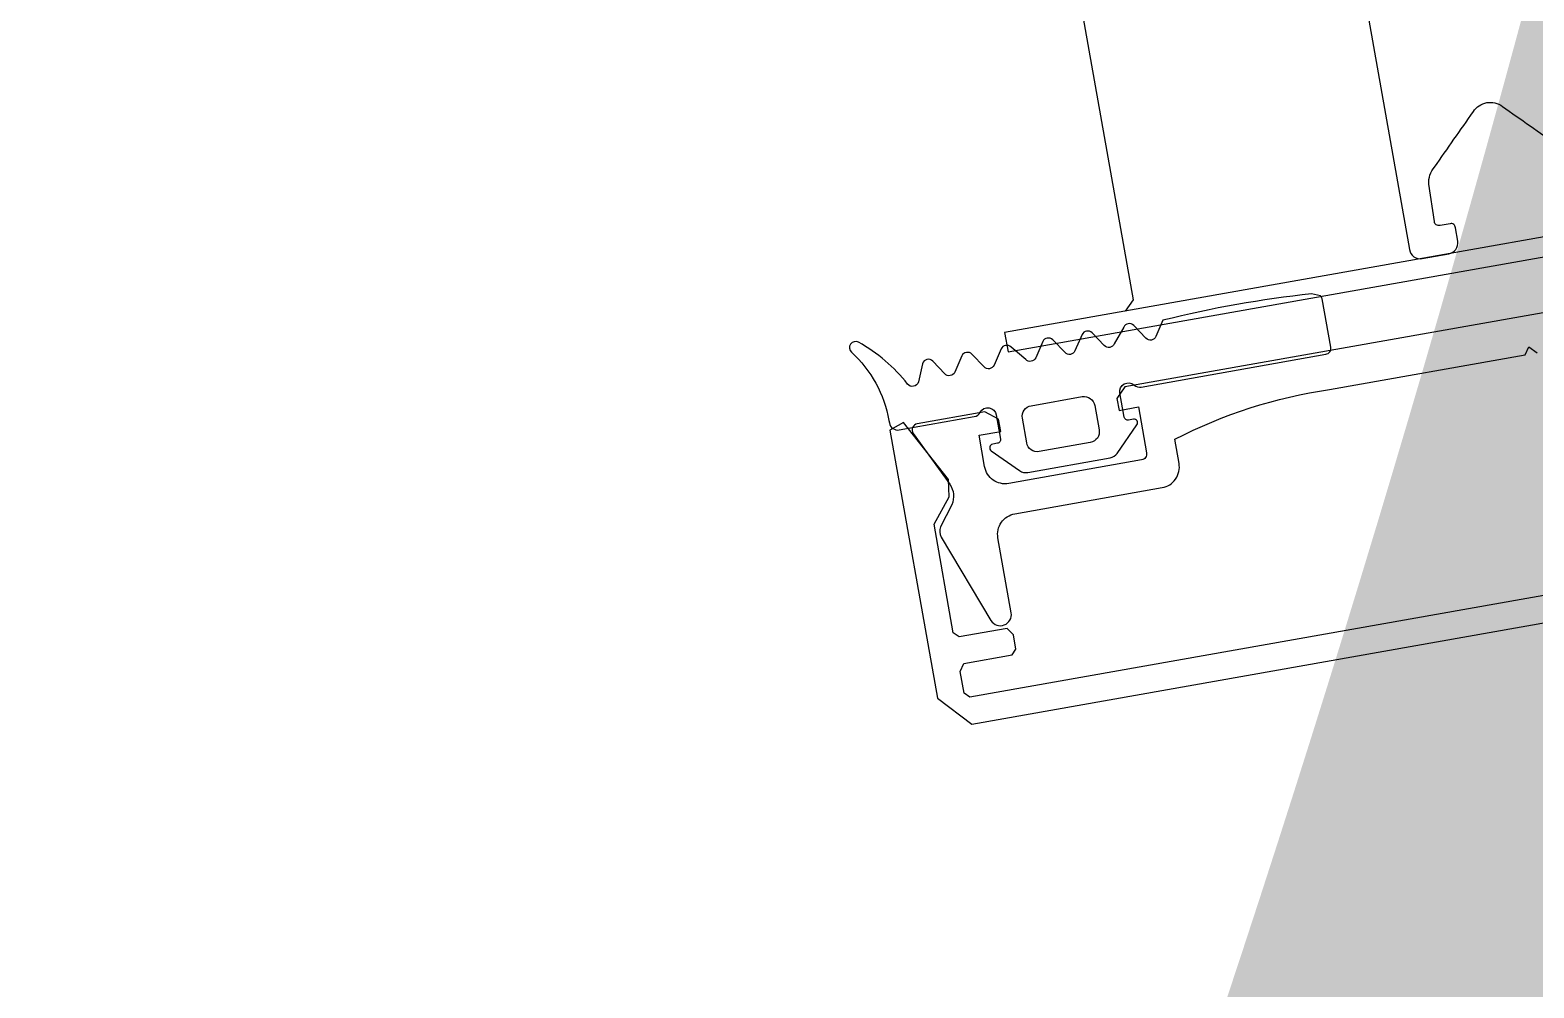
# Model space of a CAD drawing. Header units: millimetres. Extents: x -455656 to 9247092, y 0 to 412358.
# Drawn here: x -196674 to -196599.3, y 353524.7 to 353572.3 of the extents above; entities that cross this region are included whole.
import ezdxf
from ezdxf import colors
from ezdxf.entities.mleader import LeaderData, LeaderLine
from ezdxf.enums import TextEntityAlignment as Align
from ezdxf.math import Vec2, Vec3

# ---------------------------------------------------------------- set-up
doc = ezdxf.new("R2018")
doc.units = ezdxf.units.MM
doc.header["$MEASUREMENT"] = 0
doc.layers.get('0').update_dxf_attribs({"color": 250, "lineweight": 9})
doc.layers.add('АР_Названия помещений', color=124, linetype='Continuous', lineweight=5, plot=False)
for name, color, linetype, lineweight in [('АР_Номер помещения', 1, 'Continuous', 25), ('АР_Перегородки витражные', 152, 'Continuous', 13), ('АР_Помещения_площадь', 19, 'Continuous', 9), ('подлога', 250, 'Continuous', 9)]:
    doc.layers.add(name, color=color, linetype=linetype, lineweight=lineweight)
doc.styles.add('ISOCPEUR', font='isocpeur.ttf', dxfattribs={"width": 0.7})
doc.styles.get("Standard").update_dxf_attribs({"font": 'isocpeur.ttf'})

# ---------------------------------------------------------------- blocks, each defined once
blk = doc.blocks.new('*U54')
at = {"color": 7, "style": 'ISOCPEUR', "width": 0.7, "flags": 1}
blk.add_attdef('КАТЕГОРИЯ', (-499.1655280450395, -2092.186355050572), '', height=250, dxfattribs=at)
at = {"layer": 'АР_Номер помещения', "color": 7, "style": 'ISOCPEUR', "width": 0.7}
blk.add_attdef('НОМЕР_ПОМЕЩЕНИЯ', text='', height=300, dxfattribs=at).set_placement((3509.935226487982, -2299.443440271955), align=Align.MIDDLE_CENTER)
at = {"layer": 'АР_Помещения_площадь', "color": 7, "lineweight": 30, "width": 0.7, "flags": 104}
blk.add_attdef('ИМЯ_ПОМЕЩЕНИЯ', text='', height=100, dxfattribs=at).set_placement((157.6277002443094, 1217.141369806137), align=Align.MIDDLE_CENTER)
at = {"layer": 'АР_Помещения_площадь', "color": 7, "style": 'ISOCPEUR', "width": 0.7}
blk.add_attdef('ПЛОЩАДЬ_ПОМЕЩЕНИЯ', text='', height=200, dxfattribs=at).set_placement((4056.613828067242, -3701.767637259052), align=Align.MIDDLE_RIGHT)
blk = doc.blocks.new('*U56')
at = {"color": 7, "style": 'ISOCPEUR', "width": 0.7, "flags": 1}
blk.add_attdef('КАТЕГОРИЯ', (-499.1655280450395, -2092.186355050572), '', height=250, dxfattribs=at)
at = {"layer": 'АР_Номер помещения', "color": 7, "style": 'ISOCPEUR', "width": 0.7}
blk.add_attdef('НОМЕР_ПОМЕЩЕНИЯ', text='', height=300, dxfattribs=at).set_placement((-5271.02202745344, -1713.491392674061), align=Align.MIDDLE_CENTER)
at = {"layer": 'АР_Помещения_площадь', "color": 7, "lineweight": 30, "width": 0.7, "flags": 104}
blk.add_attdef('ИМЯ_ПОМЕЩЕНИЯ', text='', height=100, dxfattribs=at).set_placement((157.6277002443094, 1217.141369806137), align=Align.MIDDLE_CENTER)
at = {"layer": 'АР_Помещения_площадь', "color": 7, "style": 'ISOCPEUR', "width": 0.7}
blk.add_attdef('ПЛОЩАДЬ_ПОМЕЩЕНИЯ', text='', height=200, dxfattribs=at).set_placement((-3511.072516072472, -2722.763157919153), align=Align.MIDDLE_RIGHT)
blk = doc.blocks.new('*U58')
at = {"color": 7, "style": 'ISOCPEUR', "width": 0.7, "flags": 1}
blk.add_attdef('КАТЕГОРИЯ', (-499.1655280450395, -2092.186355050572), '', height=250, dxfattribs=at)
at = {"layer": 'АР_Номер помещения', "color": 7, "style": 'ISOCPEUR', "width": 0.7}
blk.add_attdef('НОМЕР_ПОМЕЩЕНИЯ', text='', height=300, dxfattribs=at).set_placement((-2814.848844473749, -3287.444410179427), align=Align.MIDDLE_CENTER)
at = {"layer": 'АР_Помещения_площадь', "color": 7, "lineweight": 30, "width": 0.7, "flags": 104}
blk.add_attdef('ИМЯ_ПОМЕЩЕНИЯ', text='', height=100, dxfattribs=at).set_placement((157.6277002443094, 1217.141369806137), align=Align.MIDDLE_CENTER)
at = {"layer": 'АР_Помещения_площадь', "color": 7, "style": 'ISOCPEUR', "width": 0.7}
blk.add_attdef('ПЛОЩАДЬ_ПОМЕЩЕНИЯ', text='', height=200, dxfattribs=at).set_placement((-2392.072701939895, -3943.329867003822), align=Align.MIDDLE_RIGHT)
blk = doc.blocks.new('*U62')
at = {"color": 7, "style": 'ISOCPEUR', "width": 0.7, "flags": 1}
blk.add_attdef('КАТЕГОРИЯ', (-499.1655280450395, -2092.186355050572), '', height=250, dxfattribs=at)
at = {"layer": 'АР_Номер помещения', "color": 7, "style": 'ISOCPEUR', "width": 0.7}
blk.add_attdef('НОМЕР_ПОМЕЩЕНИЯ', text='', height=300, dxfattribs=at).set_placement((-10209.65571888106, 3494.977061410633), align=Align.MIDDLE_CENTER)
at = {"layer": 'АР_Помещения_площадь', "color": 7, "style": 'ISOCPEUR', "width": 0.7}
blk.add_attdef('ПЛОЩАДЬ_ПОМЕЩЕНИЯ', text='', height=200, dxfattribs=at).set_placement((-8321.766415237817, 2254.955536671621), align=Align.MIDDLE_RIGHT)
at = {"layer": 'АР_Помещения_площадь', "color": 7, "lineweight": 30, "width": 0.7, "flags": 104}
blk.add_attdef('ИМЯ_ПОМЕЩЕНИЯ', text='', height=100, dxfattribs=at).set_placement((157.6277002443094, 1217.141369806137), align=Align.MIDDLE_CENTER)
blk = doc.blocks.new('*U293')
at = {"color": 7, "style": 'ISOCPEUR', "width": 0.7, "flags": 1}
blk.add_attdef('КАТЕГОРИЯ', (-499.1655280450395, -2092.186355050572), '', height=250, dxfattribs=at)
at = {"layer": 'АР_Номер помещения', "color": 7, "style": 'ISOCPEUR', "width": 0.7}
blk.add_attdef('НОМЕР_ПОМЕЩЕНИЯ', text='', height=300, dxfattribs=at).set_placement((-1382.057552903807, -1075.324378303986), align=Align.MIDDLE_CENTER)
at = {"layer": 'АР_Помещения_площадь', "color": 7, "lineweight": 30, "width": 0.7, "flags": 104}
blk.add_attdef('ИМЯ_ПОМЕЩЕНИЯ', text='', height=100, dxfattribs=at).set_placement((157.6277002443094, 1217.141369806137), align=Align.MIDDLE_CENTER)
at = {"layer": 'АР_Помещения_площадь', "color": 7, "style": 'ISOCPEUR', "width": 0.7}
blk.add_attdef('ПЛОЩАДЬ_ПОМЕЩЕНИЯ', text='', height=200, dxfattribs=at).set_placement((556.6921631372056, -1560.833084467145), align=Align.MIDDLE_RIGHT)
blk = doc.blocks.new('_DotSmall')
at = {"color": 0, "linetype": 'ByBlock', "const_width": 0.5}
blk.add_lwpolyline([(-0.0625, 0, 1), (0.0625, 0, 1)], format="xyb", close=True, dxfattribs=at)
blk = doc.blocks.new('стойка витр.')
at = {"lineweight": 0, "ltscale": 100, "transparency": 33554687}
for points in [[(-69.8438361948356, -5.633594956780144), (-69.21493715024553, -5.916666730459838), (-30.90838462579995, 8.609511357899464), (-30.62531285212026, 9.238410402496811), (-31.1873041553481, 10.72042096611403)], [(-68.58632373265573, -58.46540642052423), (-90.15068845250062, -1.598661102303595), (-90.00917455367744, -1.284153596119722), (-88.98317839115043, -0.8950869223335758), (-88.55468153662514, -0.9934413902010419), (-87.69009137133253, -3.273426419786119), (-87.37564184903749, -3.414962306625966), (-86.69163474338711, -3.155580859434849), (-86.43607351230457, -2.797891934278596), (-87.30066367759719, -0.5179069046935183), (-87.1591497787449, -0.2033993985096458), (-82.02911098225741, 1.741955958394101), (-80.54324021661887, 1.262233232868311), (-79.70200834979187, 1.450846736610401), (-77.34320693471818, 4.170836259007046), (-77.83057009245385, 4.768357554989052), (-90.48468705118285, -0.0301937209587777), (-91.4479567084054, -1.960141251613095), (-69.79711318280897, -59.05493725829001)]]:
    blk.add_lwpolyline(points, dxfattribs=at)
at = {"color": 7, "lineweight": 0, "ltscale": 100, "transparency": 33554687}
blk.add_lwpolyline([(-74.06369480097783, 3.308391450875206, 0.5779496213016146), (-74.28822709678207, 3.786457927264564), (-75.21591578132939, 3.825837128097191, -0.615333828900983), (-75.41972296024323, 4.330405631961185, 0.1014034095220688), (-73.83454927545972, 7.11715754520992, 0.8870851218243345), (-74.38353605600423, 7.372048574252403, -0.1649969122064492), (-77.37516639285604, 4.905523520799761), (-77.48916274512885, 4.862295111939602, 0.4143043114941015), (-77.73690205768798, 4.311953389369592), (-76.39677740688785, 0.7779505007420084, 0.2286961432583318), (-76.12757003956358, 0.5227576163306367, -0.3190489133936659), (-75.8308042481076, 0.1276532846095506, -0.3190018552396916), (-76.10608007785049, -0.2827473570214352), (-77.2460725926212, -0.7150424396677408, -0.4143996870833266), (-77.48192731157178, -0.6088826129343943), (-77.5683841292921, -0.380889908366953, 0.6683385997492722), (-77.90615079682902, -0.370689789611788), (-78.61388821495348, -1.942959389103635, 0.1988829373258806), (-78.62659800215624, -2.362689632165711), (-77.15678812476108, -6.238681577618991, 0.1988829373551211), (-76.86896414318471, -6.544446800158767), (-75.29665854779887, -7.25210424636316, 0.6683385997492723), (-75.05058378231479, -7.020506375207333), (-75.13704060006421, -6.792513670639892, -0.4143996870833266), (-75.03088077326538, -6.556658951718418), (-73.89088825849467, -6.124363869072113, -0.7102015621310012), (-73.37286607688293, -6.741579856578028, 0.2286961432583318), (-73.40517316877958, -7.111109647914418), (-70.10181337440736, -15.82230158713355, 0.414362099440266), (-69.70872084749863, -15.99923473002855), (-67.42870682594366, -15.13463357074215, 0.1511707915363169), (-67.28675684856717, -15.02397433044825), (-67.28408048482379, -14.56993261339812, 0.03540799054371244), (-69.94453478069045, -7.554127657436766), (-70.80145552181057, -7.357523695485725, -0.527867958552825), (-70.9799117797229, -6.88692200143123), (-70.46881830951315, -6.171555145097955, 0.5278679585528249), (-70.64727456742548, -5.700953451043461), (-71.54744570542243, -5.39029515288712, -0.527867958552825), (-71.72590196330566, -4.91969345882535), (-71.21480849309592, -4.20432660249935, 0.5278679585528249), (-71.39326475097914, -3.733724908495788), (-72.25018549209926, -3.537120946544746, -0.527867958552825), (-72.4286417500116, -3.066519252482976), (-71.91757026780397, -2.351094412268139, 0.5278679585717272), (-72.0960265256872, -1.880492718206369), (-72.95294726680731, -1.683888756255328, -0.5278679585717273), (-73.13140352474875, -1.213287062200834), (-72.66353846338461, -0.3839238536165794, 0.5278679585528249), (-72.84199472126784, 0.08667784044519067), (-73.69893745039008, 0.2833397862850688, -0.5278679585717273), (-73.8773937083024, 0.753941480339563), (-73.36630023809266, 1.469308336665563, 0.5278679585717272), (-73.5447564960632, 1.939910030763713), (-74.40167723721243, 2.136513992714754, -0.5278679585528251), (-74.58013349509565, 2.607115686776524)], format="xyb", close=True, dxfattribs=at)
at = {"lineweight": 0, "ltscale": 100, "transparency": 33554687}
for points in [[(-59.28629948117305, -43.93455252060812), (-73.55412178576807, -6.30930235532287), (-74.18304982228437, -6.026241575636959), (-74.75303158370662, -6.242383619959583), (-74.40718232482322, -7.154412422125461), (-76.57319999407628, -7.975785172551696, -0.414362099391309), (-76.9662925209559, -7.798852029714908), (-79.34394296052051, -1.52882071842032, -0.4143260923197838), (-78.74236241533072, -0.1922330582674476), (-77.26035185172805, 0.3697582449676702), (-76.87127418394084, -0.6562669095073943), (-76.3012924225186, -0.4401248651847709), (-76.06142006575828, 0.3027815256646136), (-77.27188147796551, 3.494853341355338, 0.5512236456822476), (-77.7769173583074, 3.597680757055059), (-79.92338595120236, 1.349376512123854, -0.2673491356416615), (-80.91622193696094, 1.059369939495809), (-82.0875922003761, 1.397509788286698, 0.2496293600316565), (-82.58705019962508, 1.269536347390385), (-86.19986947378493, -1.925987660470128, 0.8270430078467679), (-85.63532520958688, -2.84412238272489), (-82.10129332900397, -1.503986737930973, -0.4143260923197836), (-80.76472567670862, -2.105611734441482), (-78.12768279598095, -9.059679143334506, 0.4143260923033303), (-76.7911151413573, -9.661304145942267), (-75.65109363460215, -9.228998069294903, -0.08279896819570452), (-71.78454054114991, -16.33338165576424), (-68.2828855071275, -25.56749207813118), (-67.85441064060433, -25.66578856210981), (-68.06674346281216, -26.13747383952432)], [(-60.62370682114852, -28.40042247599195), (-29.6323624739598, -16.64818975485105, 0.5239329190821609), (-29.45792011430603, -16.19087287058937), (-29.84699778209324, -15.16484771611431), (-32.39756185706938, -8.438830995786702), (-32.78663952485658, -7.412805841304362, 0.5239329190821609), (-33.2204523376422, -7.186144611914642), (-64.21182667926769, -18.93829823563283, 0.4143255057077639), (-64.53033920991584, -19.64587643784762), (-64.05480472955969, -20.89989428329136, 0.410627156480438), (-63.35370618529851, -21.2207818566676), (-62.72021259606117, -20.98055557451153, 0.4925517741577297), (-62.57218080674647, -20.68314875576471), (-62.75156135272118, -20.21010964907327, -0.4411110715409258), (-62.61002546586678, -19.89566012677096), (-60.83807044223067, -19.28752400128724, -0.2080566110632873), (-59.94503853938659, -19.40384657128016, -1.575399656426527e-05), (-56.87977393603069, -20.78551547546522, -0.4398191101055806), (-56.36006749374792, -22.15601788895583, -1.575399656426528e-05), (-57.73845635901671, -25.2227588602982, -0.2080566110632873)]]:
    blk.add_lwpolyline(points, format="xyb", dxfattribs=at)
at = {"color": 7, "lineweight": 0, "ltscale": 100, "transparency": 33554687}
blk.add_lwpolyline([(-72.00534459005576, 0.06645459306309931), (-72.91737339223619, -0.2793946658493951)], dxfattribs=at)
blk.add_lwpolyline([(-72.91737339223619, -0.2793946658493951), (-54.81141330953687, -48.02608389785019), (-53.89938450735644, -47.68023463893769), (-72.00534459005576, 0.06645459306309931)], close=True)
at = {"color": 7}
blk.add_lwpolyline([(-75.33468511578394, -1.905527627641277), (-74.42175758568919, -4.312981685368868, -0.414213562373095), (-74.73607402053312, -5.011296826465696), (-75.88953189010499, -5.44869808882504, -0.414213562373095), (-76.58784703121637, -5.134381653973833), (-77.50077456128201, -2.726927596246242, -0.414213562373095), (-77.18645812643808, -2.028612455142138), (-76.03300025686622, -1.591211192782794, -0.414213562373095)], format="xyb", close=True, dxfattribs=at)
blk = doc.blocks.new('A$Cf7573d2c')
at = {"color": 5, "lineweight": 0, "ltscale": 100, "transparency": 33554687}
for points in [[(22.94347876822576, -129.8061585653631), (23.32863212761004, -129.2340567151259), (15.4760210152017, -89.0253721447516), (14.90391916502267, -88.64021878529456), (13.34831858612597, -88.94402196916053)], [(75.22963465948123, -137.4833678396972), (15.53914114448708, -149.1407059916237), (15.25302935624495, -148.9481411982706), (15.04270636092406, -147.8711986557901), (15.21196939924266, -147.4654485115461), (17.60516828659456, -146.9980653982202), (17.79774496634491, -146.7120144731016), (17.65752765501384, -145.99404263428), (17.34810222545639, -145.6817786217725), (14.95490333810449, -146.1491617350985), (14.66879154986236, -145.9565969417163), (13.61716468690429, -140.5718233662192), (14.34078325994778, -139.1882331138622), (14.29685428855009, -138.3272358124523), (12.01399044063874, -135.5432063999469), (11.34278615599032, -135.9227315704484), (13.93680344289169, -149.2051953730988), (15.67648944130633, -150.4803732157889), (75.60635762184393, -138.7762860547809)], [(16.96039025508799, -130.9746341781865), (17.14735063223634, -131.9319502510043)]]:
    blk.add_lwpolyline(points, dxfattribs=at)
for points in [[(46.93983379960991, -124.5607638076181), (40.58675144321751, -92.03052029560786, 0.5239329190821609), (40.1654364275746, -91.78139677789295), (39.08846345345955, -91.99172571639065), (32.02846282953396, -93.37051838135812), (30.95148985553533, -93.58084731984127, 0.5239329190821609), (30.65486346394755, -93.97018220560858), (37.00786279537715, -126.5004419321049, 0.4143255057077639), (37.65153361205012, -126.9338067024219), (38.9678203741787, -126.676740644034, 0.410627156480438), (39.4024325129576, -126.0398573796992), (39.2725701663876, -125.3749073325598, 0.4925517741577297), (39.00441380601842, -125.1788043166307), (38.50788569322322, -125.2757744666596, -0.4411110715409258), (38.22183476819191, -125.0831977869093), (37.92148406605702, -123.2340240231424, -0.2080566110632873), (38.18685929093044, -122.3734353235923, -1.575399656426527e-05), (40.06604728137609, -119.585334079733, -0.4398191101055806), (41.50460271420889, -119.3043893908471, -1.575399656426528e-05), (44.29471273510717, -121.1805935695593, -0.2080566110632873)], [(62.47684169723652, -125.8643128953117), (22.98328991362359, -133.5772611531283), (22.59814249735791, -134.1493934348982), (22.71498530404642, -134.7476779409481), (23.67230137682054, -134.5607175638434), (24.11632187198848, -136.834289981547, -0.414362099391309), (23.87558276008349, -137.1918815805984), (17.29420974093955, -138.4772000001831, -0.4143260923197838), (16.07832761004101, -137.6586669406242), (15.77452442620415, -136.1030663617421), (16.85149740020279, -135.892737423259), (16.73465459351428, -135.2944529171946), (16.04288989887573, -134.9326376875397), (12.69231407553889, -135.586993064353, 0.5512236456822476), (12.50572439120151, -136.0674293322809), (14.35950590821449, -138.5625632936571, -0.2673491356416615), (14.4777864611242, -139.5901024985506), (13.94679948792327, -140.6875995079026, 0.2496293600316565), (13.988641141681, -141.2014912966988), (16.52857105073053, -145.3018074856955, 0.8270430078467679), (17.5288156735478, -144.9003198907303), (16.80436055595055, -141.1908037953544, -0.4143260923197836), (17.622934052255, -139.9749488876405), (24.92230934184045, -138.5494072136207, 0.4143260923033303), (25.74088284466416, -137.3335523046553), (25.50718534481712, -136.1369224294031, -0.08279896819570452), (33.1622308997903, -133.5248779198446), (42.85486593982205, -131.6319412461453), (43.02406811504625, -131.226202988255), (43.45315044582821, -131.5150984393986)]]:
    blk.add_lwpolyline(points, format="xyb", dxfattribs=at)
at = {"color": 5}
blk.add_lwpolyline([(17.14735063223634, -131.9319502510043), (67.26492687151767, -122.1441683250596), (67.07796649448574, -121.1868522522418), (16.96039025508799, -130.9746341781865)], close=True, dxfattribs=at)
at = {"color": 5, "lineweight": 0, "ltscale": 100, "transparency": 33554687}
blk.add_lwpolyline([(13.41756239836104, -132.4562991059211, 0.5779496213016146), (12.90845855453517, -132.5969247933826), (12.71307372348383, -133.5046592174767, -0.615333828900983), (12.18134591274429, -133.6203842212853, 0.1014034095220688), (9.702108483761549, -131.5876167461684, 0.8870851218243345), (9.358218787820078, -132.0857089052442, -0.1649969122064492), (11.28444858861621, -135.4507106386882), (11.30781715002377, -135.5703675398981, 0.4143043114941015), (11.80845184403006, -135.9074367935682), (15.51793750782963, -135.1829876190459, 0.2286961432583318), (15.81490499409847, -134.9607122785674, -0.3190489133936659), (16.25442801520694, -134.7348873865558, -0.3190018552396916), (16.61248166311998, -135.0754795976682), (16.84617321973201, -136.272079041315, -0.4143996870833266), (16.70172994525637, -136.4866332249512), (16.46241614292376, -136.5333703476499, 0.6683385997492722), (16.39535582228564, -136.8645701023779), (17.82562233426142, -137.8275143641513, 0.1988829373258806), (18.23718629742507, -137.9108817430097), (22.30564266489819, -137.1163268844539, 0.1988829373551211), (22.65559902682435, -136.8842373319349), (23.61847053910606, -135.4539218432037, 0.6683385997492723), (23.43172626325395, -135.1722892109829), (23.19241246080492, -135.2190263337106, -0.4143996870833266), (22.97785827715416, -135.0745830591477), (22.74416672054213, -133.8779836154863, -0.7102015621310012), (23.43995764176361, -133.4715632053267, 0.2286961432583318), (23.79873376479372, -133.5657741833857), (32.94248452899046, -131.7800326296419, 0.414362099440266), (33.18322364089545, -131.422441030576), (32.71583458443638, -129.0292117116478, 0.1511707915363169), (32.630720381625, -128.8706215605489), (32.18364376563113, -128.7913527572819, 0.03540799054371244), (24.8194653185783, -130.2295502542984), (24.4810550250113, -131.0409963385318, -0.527867958552825), (23.9870853559114, -131.1374668337667), (23.36824043979868, -130.5129692403134, 0.5278679585528249), (22.87427077069879, -130.6094397355482), (22.41614271281287, -131.4442662674846, -0.527867958552825), (21.92217304371297, -131.5407367626904), (21.30332812760025, -130.9162391692516, 0.5278679585528249), (20.80935845850036, -131.0127096644574), (20.47094816493336, -131.8241557486908, -0.527867958552825), (19.97697849583346, -131.9206262439257), (19.35807271662634, -131.296140536826, 0.5278679585717272), (18.86410304752644, -131.3926110320317), (18.52569275395945, -132.2040571162652, -0.5278679585717273), (18.03172308485955, -132.3005276115291), (17.29322126752231, -131.6993985794252, 0.5278679585528249), (16.79925159842242, -131.7958690746309), (16.46078044176102, -132.6073270452034, -0.5278679585717273), (15.96681077266112, -132.7037975404382), (15.3479658565484, -132.0792999469995, 0.5278679585717272), (14.8539961874485, -132.175770442278), (14.51558589376509, -132.9872165265406, -0.5278679585528251), (14.02161622478161, -133.0836870217463)], format="xyb", close=True, dxfattribs=at)
at = {"color": 5}
blk.add_lwpolyline([(18.34217463084497, -134.5890351180569), (20.86917208810337, -134.0955216264847, -0.414213562373095), (21.50442092120647, -134.5231871236028), (21.74087279406376, -135.7339205513417, -0.414213562373095), (21.31320729688741, -136.3691693845467), (18.78620983962901, -136.8626828761044, -0.414213562373095), (18.15096100640949, -136.4350173789717), (17.91450913366862, -135.2242839512328, -0.414213562373095)], format="xyb", close=True, dxfattribs=at)
at = {"layer": 'АР_Перегородки витражные', "rotation": 80.28340479355269}
blk.add_blockref('стойка витр.', (29.17858439369593, -60.01344902928395), dxfattribs=at)
blk = doc.blocks.new('A$Cec9b444d')
at = {"color": 241, "ltscale": 100, "true_color": 0xf7abae, "rotation": 359}
blk.add_blockref('A$Cf7573d2c', (-2406.342871125562, -6569.669669666932), dxfattribs=at)

msp = doc.modelspace()

# ---------------------------------------------------------------- linework, layer by layer
at = {"layer": 'подлога', "lineweight": 18, "ltscale": 100}
msp.add_arc((-197116.3547424845, 363142.0892881857), 9778.654617052323, 272.5925479651825, 356.6353913737208, dxfattribs=at)

# ---------------------------------------------------------------- block references
at = {"layer": 'подлога', "ltscale": 100}
msp.add_blockref('A$Cec9b444d', (-194233.915110983, 360258.1824583525), dxfattribs=at)
at = {"layer": 'подлога'}
ref = msp.add_blockref('*U56', (-199097.9417405153, 360548.5392521744), dxfattribs=at)
lines = msp.add_mtext('\\W0.8000;Моечная для столовой посуды', dxfattribs={"layer": 'АР_Названия помещений', "insert": (-206561.1391998064, 358157.9941830477), "char_height": 3197.393909051811, "width": 926.9399707174232, "attachment_point": 1})
ref.add_attrib('ИМЯ_ПОМЕЩЕНИЯ', '', (-206561.1391998064, 358157.9941830477), dxfattribs={"flags": 104}).embed_mtext(lines)
ref = msp.add_blockref('*U54', (-217248.7276700941, 358549.2731672264), dxfattribs=at)
lines = msp.add_mtext('\\W0.8000;Доготовочный цех', dxfattribs={"layer": 'АР_Названия помещений', "insert": (-215485.2954601772, 356687.6472945265), "char_height": 3660.393914111686, "width": 926.9399707174232, "attachment_point": 1})
ref.add_attrib('ИМЯ_ПОМЕЩЕНИЯ', '', (-215485.2954601772, 356687.6472945265), dxfattribs={"flags": 104}).embed_mtext(lines)
ref = msp.add_blockref('*U62', (-198312.9605496192, 352249.7324516482), dxfattribs=at)
lines = msp.add_mtext('\\W0.8000;Помещение для персонала с душем и санузлом', dxfattribs={"layer": 'АР_Названия помещений', "insert": (-208215.2813937309, 355129.8046810164), "char_height": 3834.475781191868, "width": 926.9399707174232, "attachment_point": 1})
ref.add_attrib('ИМЯ_ПОМЕЩЕНИЯ', '', (-208215.2813937309, 355129.8046810164), dxfattribs={"flags": 104}).embed_mtext(lines)
ref = msp.add_blockref('*U293', (-201124.5400762879, 356522.2663492132), dxfattribs=at)
lines = msp.add_mtext('\\W0.8000;Кладовая сухих продуктов', dxfattribs={"layer": 'АР_Названия помещений', "insert": (-201558.9570613364, 355853.8478169511), "char_height": 2999.010735952674, "width": 926.9399707174232, "attachment_point": 1})
ref.add_attrib('ИМЯ_ПОМЕЩЕНИЯ', '', (-201558.9570613364, 355853.8478169511), dxfattribs={"flags": 104}).embed_mtext(lines)
ref = msp.add_blockref('*U58', (-204234.0406490187, 356922.0080436472), dxfattribs=at)
lines = msp.add_mtext('\\W0.8000;Коридор ', dxfattribs={"layer": 'АР_Названия помещений', "insert": (-206233.9151109831, 353596.4880347971), "char_height": 4954.896718754229, "width": 926.9399707174232, "attachment_point": 1})
ref.add_attrib('ИМЯ_ПОМЕЩЕНИЯ', '', (-206233.9151109831, 353596.4880347971), dxfattribs={"flags": 104}).embed_mtext(lines)

# ---------------------------------------------------------------- leaders
ml = msp.add_multileader_mtext('Standard', dxfattribs=at)
ml.set_content('{\\W0.8;-2,250}', color=256, style='ISOCPEUR')
ml.set_leader_properties(color=256, linetype='Continuous', lineweight=-1)
ml.set_arrow_properties(name='DOTSMALL')
ml.build(insert=Vec2(0, 0))
ml.multileader.update_dxf_attribs({"has_text_frame": 1, "text_left_attachment_type": 4, "text_right_attachment_type": 4, "dogleg_length": 100, "arrow_head_size": 180})
ctx = ml.context
ctx.base_point, ctx.char_height, ctx.arrow_head_size, ctx.landing_gap_size, ctx.plane_origin = Vec3(-297233.6192957293, 376010.3588700729), 250, 180, 50, Vec3(-296855.5361043215, 374536.3351738673)
ctx.left_attachment, ctx.right_attachment = 4, 4
notes = []
notes.append((ctx, [(0, (0, 0, 0), (0, 0), (1, 0), 1, [])]))
ctx.mtext.insert, ctx.mtext.width, ctx.mtext.defined_height, ctx.mtext.line_spacing_style, ctx.mtext.flow_direction = Vec3(-297183.6192957293, 376343.6922034062), 769.9889591111103, 343.8884462512117, 2, 5
ml = msp.add_multileader_mtext('Standard', dxfattribs=at)
ml.set_content('{\\W0.8;-2,550}', color=256, style='ISOCPEUR')
ml.set_leader_properties(color=256, linetype='Continuous', lineweight=-1)
ml.set_arrow_properties(name='DOTSMALL')
ml.build(insert=Vec2(0, 0))
ml.multileader.update_dxf_attribs({"has_text_frame": 1, "text_left_attachment_type": 4, "text_right_attachment_type": 4, "dogleg_length": 100, "arrow_head_size": 180})
ctx = ml.context
ctx.base_point, ctx.char_height, ctx.arrow_head_size, ctx.landing_gap_size, ctx.plane_origin = Vec3(-302775.822290387, 371600.763862584, -1.961751612303354), 250, 180, 50, Vec3(-302295.4889269536, 369356.745469789, -1.961751612303354)
ctx.left_attachment, ctx.right_attachment = 4, 4
notes.append((ctx, [(0, (0, 0, 0), (0, 0), (1, 0), 1, [])]))
ctx.mtext.insert, ctx.mtext.width, ctx.mtext.defined_height, ctx.mtext.line_spacing_style, ctx.mtext.flow_direction = Vec3(-302725.822290387, 371934.0971959173, -1.961751612303354), 801.0864057841361, 330.709552927064, 2, 5
ml = msp.add_multileader_mtext('Standard', dxfattribs=at)
ml.set_content('0,000', color=256, style='ISOCPEUR')
ml.set_leader_properties(color=256, linetype='Continuous', lineweight=-1)
ml.set_arrow_properties(name='DOTSMALL')
ml.build(insert=Vec2(0, 0))
ml.multileader.update_dxf_attribs({"has_text_frame": 1, "text_left_attachment_type": 4, "text_right_attachment_type": 4, "dogleg_length": 100, "arrow_head_size": 180})
ctx = ml.context
ctx.base_point, ctx.char_height, ctx.arrow_head_size, ctx.landing_gap_size, ctx.plane_origin = Vec3(-202684.2395502269, 369438.3524941115, -0.1595442850443263), 250, 180, 50, Vec3(-205755.3212658922, 367848.8039530797, -0.1595442850443263)
ctx.left_attachment, ctx.right_attachment = 4, 4
notes.append((ctx, [(0, (0, 0, 0), (0, 0), (1, 0), 1, [])]))
ctx.mtext.insert, ctx.mtext.width, ctx.mtext.line_spacing_style, ctx.mtext.flow_direction = Vec3(-202634.2395502269, 369771.6858274449, -0.1595442850443263), 852.6970314602484, 2, 5
ml = msp.add_multileader_mtext('Standard', dxfattribs=at)
ml.set_content('{\\W0.8;-2,250}', color=256, style='ISOCPEUR')
ml.set_leader_properties(color=256, linetype='Continuous', lineweight=-1)
ml.set_arrow_properties(name='DOTSMALL')
ml.build(insert=Vec2(0, 0))
ml.multileader.update_dxf_attribs({"has_text_frame": 1, "text_left_attachment_type": 4, "text_right_attachment_type": 4, "dogleg_length": 100, "arrow_head_size": 180})
ctx = ml.context
ctx.base_point, ctx.char_height, ctx.arrow_head_size, ctx.landing_gap_size, ctx.plane_origin = Vec3(-298305.7964583198, 367924.5421383413, 1.149675994230903e-08), 250, 180, 50, Vec3(-302964.3053933498, 364072.2346247101, 1.149675994230903e-08)
ctx.left_attachment, ctx.right_attachment = 4, 4
notes.append((ctx, [(0, (0, 0, 0), (0, 0), (1, 0), 1, [])]))
ctx.mtext.insert, ctx.mtext.width, ctx.mtext.defined_height, ctx.mtext.line_spacing_style, ctx.mtext.flow_direction = Vec3(-298255.7964583198, 368257.8754716746, 1.149675994230903e-08), 769.9889591111103, 343.8884462512117, 2, 5
ml = msp.add_multileader_mtext('Standard', dxfattribs=at)
ml.set_content('{\\W0.8;-2,550}', color=256, style='ISOCPEUR')
ml.set_leader_properties(color=256, linetype='Continuous', lineweight=-1)
ml.set_arrow_properties(name='DOTSMALL')
ml.build(insert=Vec2(0, 0))
ml.multileader.update_dxf_attribs({"has_text_frame": 1, "text_left_attachment_type": 4, "text_right_attachment_type": 4, "dogleg_length": 100, "arrow_head_size": 180})
ctx = ml.context
ctx.base_point, ctx.char_height, ctx.arrow_head_size, ctx.landing_gap_size, ctx.plane_origin = Vec3(-314736.0148765142, 367730.7763382189, -1.961751612303354), 250, 180, 50, Vec3(-314255.6815130808, 365486.7579454239, -1.961751612303354)
ctx.left_attachment, ctx.right_attachment = 4, 4
notes.append((ctx, [(0, (0, 0, 0), (0, 0), (1, 0), 1, [])]))
ctx.mtext.insert, ctx.mtext.width, ctx.mtext.defined_height, ctx.mtext.line_spacing_style, ctx.mtext.flow_direction = Vec3(-314686.0148765142, 368064.1096715522, -1.961751612303354), 801.0864057841361, 330.709552927064, 2, 5
ml = msp.add_multileader_mtext('Standard', dxfattribs=at)
ml.set_content('{\\W0.8;-2,250}', color=256, style='ISOCPEUR')
ml.set_leader_properties(color=256, linetype='Continuous', lineweight=-1)
ml.set_arrow_properties(name='DOTSMALL')
ml.build(insert=Vec2(0, 0))
ml.multileader.update_dxf_attribs({"has_text_frame": 1, "text_left_attachment_type": 4, "text_right_attachment_type": 4, "dogleg_length": 100, "arrow_head_size": 180})
ctx = ml.context
ctx.base_point, ctx.char_height, ctx.arrow_head_size, ctx.landing_gap_size, ctx.plane_origin = Vec3(-336127.5, 364643.3569053825, 1.149675994230903e-08), 250, 180, 50, Vec3(-337173.9636271417, 363586.262695511, 1.149675994230903e-08)
ctx.left_attachment, ctx.right_attachment = 4, 4
notes.append((ctx, [(0, (0, 0, 0), (0, 0), (1, 0), 1, [])]))
ctx.mtext.insert, ctx.mtext.width, ctx.mtext.defined_height, ctx.mtext.line_spacing_style, ctx.mtext.flow_direction = Vec3(-336077.5, 364976.6902387158, 1.149675994230903e-08), 769.9889591111103, 343.8884462512117, 2, 5
ml = msp.add_multileader_mtext('Standard', dxfattribs=at)
ml.set_content('{\\W0.8;-2,650}', color=256, style='ISOCPEUR')
ml.set_leader_properties(color=256, linetype='Continuous', lineweight=-1)
ml.set_arrow_properties(name='DOTSMALL')
ml.build(insert=Vec2(0, 0))
ml.multileader.update_dxf_attribs({"has_text_frame": 1, "text_left_attachment_type": 4, "text_right_attachment_type": 4, "dogleg_length": 100, "arrow_head_size": 180})
ctx = ml.context
ctx.base_point, ctx.char_height, ctx.arrow_head_size, ctx.landing_gap_size, ctx.plane_origin = Vec3(-302139.5, 361891.1666666667), 250, 180, 50, Vec3(-302336.2563643702, 360160.3541723344)
ctx.left_attachment, ctx.right_attachment = 4, 4
notes.append((ctx, [(0, (0, 0, 0), (0, 0), (1, 0), 1, [])]))
ctx.mtext.insert, ctx.mtext.width, ctx.mtext.defined_height, ctx.mtext.line_spacing_style, ctx.mtext.flow_direction = Vec3(-302089.5, 362224.5), 881.1857792269554, 430.9869369475685, 2, 5
for ctx, leaders in notes:
    for number, flags, end, landing, length, lines in leaders:
        leader = LeaderData()
        leader.index, (leader.has_last_leader_line, leader.has_dogleg_vector, leader.attachment_direction) = number, flags
        leader.last_leader_point, leader.dogleg_vector, leader.dogleg_length = Vec3(end), Vec3(landing), length
        for number, points, colour, breaks in lines:
            line = LeaderLine()
            line.index, line.vertices, line.color, line.breaks = number, Vec3.list(points), colors.encode_raw_color(colour), breaks
            leader.lines.append(line)
        ctx.leaders.append(leader)

doc.saveas('drawing.dxf')
